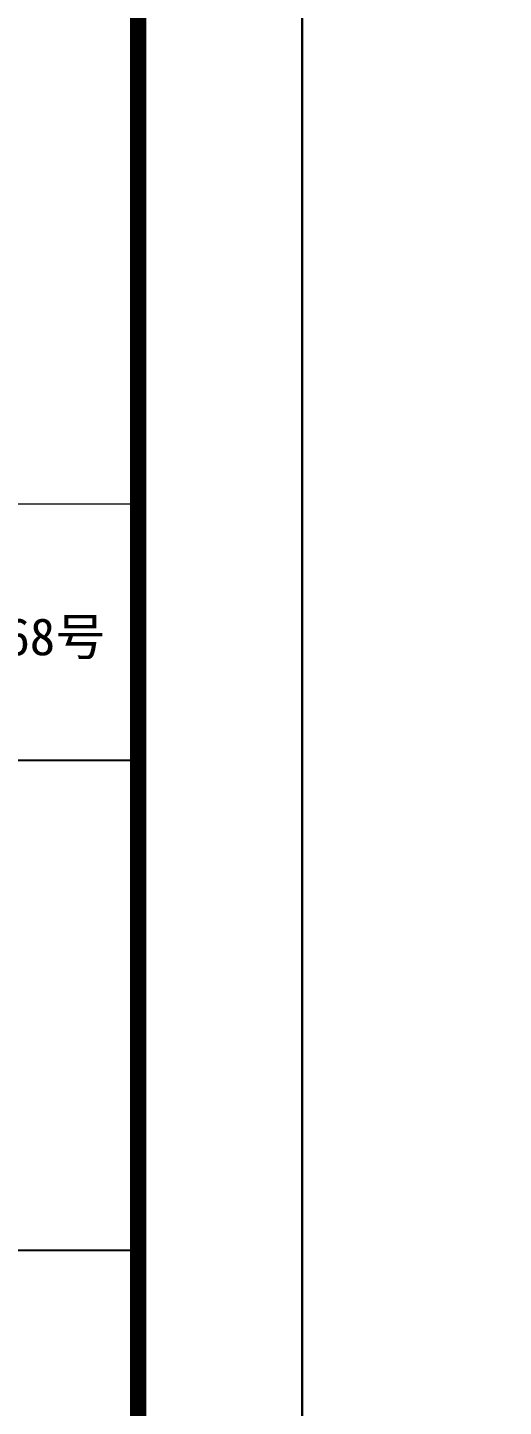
# Model space of a CAD drawing. Extents: x 8254 to 366479, y -216343 to -120021.
# Drawn here: x 169248 to 172146, y -156281 to -147871 of the extents above; entities that cross this region are included whole.
import ezdxf

# ---------------------------------------------------------------- set-up
doc = ezdxf.new("R2010")
doc.units = 0
doc.header["$LTSCALE"] = 500
doc.header["$MEASUREMENT"] = 0
doc.layers.get('0').update_dxf_attribs({"linetype": 'CONTINUOUS'})
doc.layers.add('PUB_TITLE', color=4, linetype='CONTINUOUS')
doc.layers.add('T－图例', color=7, linetype='CONTINUOUS', lineweight=0)
doc.styles.add('宋体', font='SimSun.ttf', dxfattribs={"width": 0.8})

msp = doc.modelspace()

# ---------------------------------------------------------------- linework, layer by layer
at = {"color": 7}
for p, q in [((169921.08, -137891.405), (169921.08, -177891.405)), ((163685.188, -152338.398), (169921.08, -152338.398)), ((163685.188, -155327.379), (169921.08, -155327.379))]:
    msp.add_line(p, q, dxfattribs=at)
at = {"layer": 'PUB_TITLE', "color": 7}
msp.add_line((169921.08, -177891.405), (169921.08, -137891.405), dxfattribs=at)
msp.add_line((169921.08, -177891.405), (169921.08, -137891.405), dxfattribs=at)
at = {"layer": 'PUB_TITLE'}
for points in [[(96621.08, -178891.405), (170921.08, -178891.405), (170921.08, -136891.405), (96621.08, -136891.405)], [(170921.08, -178891.405), (245221.08, -178891.405), (245221.08, -136891.405), (170921.08, -136891.405)]]:
    msp.add_lwpolyline(points, close=True, dxfattribs=at)
at = {"layer": 'PUB_TITLE', "const_width": 100}
msp.add_lwpolyline([(99121.08, -177891.405), (169921.08, -177891.405), (169921.08, -137891.405), (99121.08, -137891.405)], close=True, dxfattribs=at)
at = {"layer": 'T－图例', "color": 7}
msp.add_line((163685.188, -150776.51), (169921.08, -150776.51), dxfattribs=at)

# ---------------------------------------------------------------- texts
at = {"color": 7, "style": '宋体'}
msp.add_text('地址：泾县桃花潭中路168号', height=225.85925, dxfattribs=at).set_placement((165873.957, -151699.097))

doc.saveas('drawing.dxf')
